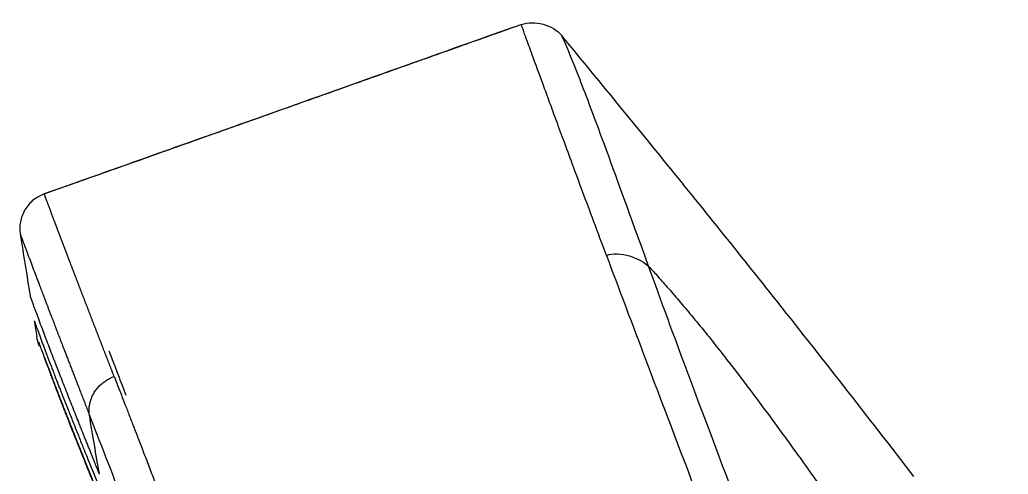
# Model space of a CAD drawing. Extents: x 1777 to 3131, y 3495 to 4487.
# Drawn here: x 2653.38 to 2680.26, y 4155.49 to 4167.86 of the extents above; entities that cross this region are included whole.
import ezdxf

# ---------------------------------------------------------------- set-up
doc = ezdxf.new("R2010")
doc.units = 0
doc.header["$LTSCALE"] = 30
doc.header["$MEASUREMENT"] = 0
doc.layers.add('\\M+5B3DF\\M+5B4E7\\M+5CFDF', color=3, linetype='CONTINUOUS', lineweight=9)

msp = doc.modelspace()

# ---------------------------------------------------------------- linework, layer by layer
at = {"layer": '\\M+5B3DF\\M+5B4E7\\M+5CFDF', "color": 0, "lineweight": -3}
msp.add_line((2653.664, 4160.35), (2653.665, 4160.348), dxfattribs=at)
at = {"layer": '\\M+5B3DF\\M+5B4E7\\M+5CFDF', "color": 0, "lineweight": -3, "extrusion": (-1.63526e-06, 9.29512e-06, -1)}
msp.add_arc((-2655.326, 4159.485, 0.028), 1.5, 340.0558, 350.5902, dxfattribs=at)
at = {"layer": '\\M+5B3DF\\M+5B4E7\\M+5CFDF', "color": 0, "lineweight": -3}
for points in [[(2667.014, 4167.736), (2667.374, 4167.864), (2667.876, 4167.726), (2668.119, 4167.431)], [(2653.394, 4162.023), (2653.483, 4161.465), (2653.573, 4160.907), (2653.664, 4160.35)], [(2669.332, 4161.45), (2669.7, 4161.585), (2670.247, 4161.369), (2670.48, 4161.153)], [(2653.776, 4159.665), (2653.8, 4159.523), (2653.823, 4159.382), (2653.846, 4159.24)], [(2655.548, 4155.492), (2655.455, 4156.025), (2655.364, 4156.561), (2655.276, 4157.101)]]:
    msp.add_open_spline(points, degree=3, dxfattribs=at)
for points, knots in [([(2654.047, 4163.123), (2654.386, 4163.243), (2655.326, 4163.578), (2656.867, 4164.126), (2658.668, 4164.767), (2660.469, 4165.407), (2662.271, 4166.048), (2663.772, 4166.582), (2664.972, 4167.009), (2665.874, 4167.33), (2666.553, 4167.571), (2666.934, 4167.707), (2667.014, 4167.736)], [0, 0, 0, 0, 0.078563, 0.217474, 0.356385, 0.495296, 0.634207, 0.773118, 0.842573, 0.912028, 0.981484, 1, 1, 1, 1]), ([(2666.818, 4167.665), (2665.845, 4167.319), (2663.753, 4166.574), (2660.426, 4165.387), (2657.135, 4164.22), (2655.025, 4163.47), (2654.047, 4163.122)], [0, 0, 0, 0, 0.23499, 0.500292, 0.766469, 1, 1, 1, 1]), ([(2669.332, 4161.45), (2669.091, 4162.094), (2668.877, 4162.671), (2668.492, 4163.707), (2668.322, 4164.167), (2668.094, 4164.784), (2668.023, 4164.978), (2667.889, 4165.343), (2667.825, 4165.515), (2667.707, 4165.837), (2667.652, 4165.987), (2667.55, 4166.265), (2667.503, 4166.393), (2667.374, 4166.746), (2667.304, 4166.939), (2667.217, 4167.177), (2667.191, 4167.247), (2667.146, 4167.373), (2667.106, 4167.482), (2667.077, 4167.563), (2667.053, 4167.63), (2667.043, 4167.656), (2667.02, 4167.718), (2667.014, 4167.736), (2667.014, 4167.736)], [0, 0, 0, 0, 0.125, 0.125, 0.25, 0.25, 0.3125, 0.3125, 0.375, 0.375, 0.4375, 0.4375, 0.5, 0.5, 0.625, 0.625, 0.6875, 0.6875, 0.75, 0.8125, 0.8125, 0.875, 0.875, 1, 1, 1, 1]), ([(2677.689, 4155.431), (2676.43, 4157.074), (2674.146, 4159.999), (2670.942, 4163.989), (2669.013, 4166.346), (2668.119, 4167.431)], [0, 0, 0, 0, 0.404522, 0.725044, 1, 1, 1, 1]), ([(2670.48, 4161.153), (2669.963, 4162.582), (2669.58, 4163.64), (2668.971, 4165.299), (2668.744, 4165.898), (2668.234, 4167.209), (2668.119, 4167.431), (2668.119, 4167.431)], [0, 0, 0, 0, 0.25, 0.25, 0.5, 0.5, 1, 1, 1, 1]), ([(2654.047, 4163.123), (2653.996, 4163.105), (2653.946, 4163.082), (2653.848, 4163.028), (2653.8, 4162.996), (2653.709, 4162.923), (2653.666, 4162.881), (2653.588, 4162.791), (2653.552, 4162.742), (2653.491, 4162.639), (2653.465, 4162.584), (2653.423, 4162.472), (2653.408, 4162.415), (2653.387, 4162.3), (2653.382, 4162.242), (2653.382, 4162.13), (2653.386, 4162.076), (2653.394, 4162.023)], [0, 0, 0, 0, 0.125, 0.125, 0.25, 0.25, 0.375, 0.375, 0.5, 0.5, 0.625, 0.625, 0.75, 0.75, 0.875, 0.875, 1, 1, 1, 1]), ([(2655.948, 4158.153), (2655.943, 4158.166), (2655.933, 4158.191), (2655.919, 4158.228), (2655.904, 4158.266), (2655.89, 4158.303), (2655.875, 4158.34), (2655.861, 4158.378), (2655.846, 4158.415), (2655.832, 4158.452), (2655.818, 4158.489), (2655.803, 4158.525), (2655.789, 4158.562), (2655.775, 4158.599), (2655.761, 4158.635), (2655.747, 4158.672), (2655.732, 4158.708), (2655.718, 4158.745), (2655.704, 4158.781), (2655.69, 4158.817), (2655.676, 4158.853), (2655.662, 4158.889), (2655.649, 4158.924), (2655.635, 4158.96), (2655.621, 4158.996), (2655.607, 4159.031), (2655.593, 4159.067), (2655.58, 4159.102), (2655.566, 4159.137), (2655.553, 4159.172), (2655.539, 4159.207), (2655.525, 4159.242), (2655.512, 4159.277), (2655.499, 4159.312), (2655.485, 4159.346), (2655.472, 4159.381), (2655.459, 4159.415), (2655.445, 4159.449), (2655.432, 4159.483), (2655.419, 4159.517), (2655.406, 4159.551), (2655.393, 4159.585), (2655.38, 4159.619), (2655.367, 4159.652), (2655.354, 4159.686), (2655.341, 4159.719), (2655.328, 4159.752), (2655.316, 4159.785), (2655.303, 4159.818), (2655.29, 4159.851), (2655.278, 4159.884), (2655.265, 4159.916), (2655.253, 4159.949), (2655.24, 4159.981), (2655.228, 4160.013), (2655.216, 4160.045), (2655.203, 4160.077), (2655.191, 4160.109), (2655.179, 4160.141), (2655.167, 4160.172), (2655.155, 4160.204), (2655.143, 4160.235), (2655.131, 4160.266), (2655.119, 4160.297), (2655.107, 4160.328), (2655.095, 4160.358), (2655.083, 4160.389), (2655.072, 4160.419), (2655.06, 4160.45), (2655.049, 4160.48), (2655.037, 4160.51), (2655.026, 4160.54), (2655.014, 4160.57), (2655.003, 4160.599), (2654.992, 4160.629), (2654.98, 4160.658), (2654.969, 4160.687), (2654.958, 4160.716), (2654.947, 4160.745), (2654.936, 4160.774), (2654.925, 4160.802), (2654.914, 4160.83), (2654.903, 4160.859), (2654.893, 4160.887), (2654.882, 4160.915), (2654.871, 4160.942), (2654.861, 4160.97), (2654.85, 4160.998), (2654.84, 4161.025), (2654.829, 4161.052), (2654.819, 4161.079), (2654.809, 4161.106), (2654.799, 4161.132), (2654.788, 4161.159), (2654.778, 4161.185), (2654.768, 4161.212), (2654.758, 4161.238), (2654.748, 4161.263), (2654.739, 4161.289), (2654.729, 4161.315), (2654.719, 4161.34), (2654.71, 4161.365), (2654.7, 4161.39), (2654.691, 4161.415), (2654.681, 4161.44), (2654.672, 4161.464), (2654.662, 4161.489), (2654.653, 4161.513), (2654.644, 4161.537), (2654.635, 4161.561), (2654.626, 4161.585), (2654.617, 4161.608), (2654.608, 4161.632), (2654.599, 4161.655), (2654.59, 4161.678), (2654.582, 4161.701), (2654.573, 4161.723), (2654.565, 4161.746), (2654.556, 4161.768), (2654.548, 4161.79), (2654.539, 4161.812), (2654.531, 4161.834), (2654.523, 4161.856), (2654.515, 4161.877), (2654.507, 4161.898), (2654.499, 4161.92), (2654.491, 4161.94), (2654.483, 4161.961), (2654.475, 4161.982), (2654.467, 4162.002), (2654.46, 4162.022), (2654.452, 4162.042), (2654.444, 4162.062), (2654.437, 4162.082), (2654.43, 4162.101), (2654.422, 4162.121), (2654.415, 4162.14), (2654.408, 4162.159), (2654.401, 4162.178), (2654.394, 4162.196), (2654.387, 4162.215), (2654.38, 4162.233), (2654.373, 4162.251), (2654.367, 4162.269), (2654.36, 4162.286), (2654.353, 4162.304), (2654.347, 4162.321), (2654.332, 4162.359), (2654.311, 4162.416), (2654.284, 4162.488), (2654.259, 4162.554), (2654.236, 4162.615), (2654.215, 4162.671), (2654.196, 4162.723), (2654.178, 4162.77), (2654.162, 4162.813), (2654.148, 4162.852), (2654.134, 4162.887), (2654.122, 4162.919), (2654.111, 4162.948), (2654.102, 4162.974), (2654.093, 4162.997), (2654.085, 4163.018), (2654.078, 4163.037), (2654.072, 4163.053), (2654.067, 4163.067), (2654.063, 4163.079), (2654.059, 4163.089), (2654.056, 4163.098), (2654.053, 4163.105), (2654.051, 4163.111), (2654.049, 4163.115), (2654.048, 4163.119), (2654.047, 4163.121), (2654.047, 4163.122), (2654.047, 4163.123), (2654.047, 4163.123)], [0, 0, 0, 0, 0.002936, 0.005882, 0.008838, 0.011804, 0.01478, 0.017766, 0.020762, 0.023768, 0.026784, 0.02981, 0.032846, 0.035893, 0.038949, 0.042015, 0.045091, 0.048178, 0.051274, 0.054381, 0.057497, 0.060624, 0.063761, 0.066907, 0.070064, 0.073231, 0.076408, 0.079595, 0.082791, 0.085998, 0.089215, 0.092442, 0.09568, 0.098927, 0.102184, 0.105451, 0.108729, 0.112016, 0.115314, 0.118621, 0.121939, 0.125267, 0.128605, 0.131952, 0.13531, 0.138678, 0.142057, 0.145445, 0.148843, 0.152251, 0.15567, 0.159098, 0.162537, 0.165986, 0.169444, 0.172913, 0.176392, 0.179881, 0.18338, 0.186889, 0.190409, 0.193938, 0.197478, 0.201027, 0.204587, 0.208157, 0.211736, 0.215326, 0.218926, 0.222537, 0.226157, 0.229787, 0.233427, 0.237078, 0.240738, 0.244409, 0.24809, 0.251781, 0.255481, 0.259192, 0.262914, 0.266645, 0.270386, 0.274137, 0.277899, 0.28167, 0.285451, 0.289243, 0.293045, 0.296856, 0.300678, 0.30451, 0.308352, 0.312204, 0.316066, 0.319938, 0.32382, 0.327712, 0.331615, 0.335527, 0.339449, 0.343382, 0.347324, 0.351277, 0.35524, 0.359213, 0.363196, 0.367188, 0.371191, 0.375205, 0.379228, 0.383261, 0.387304, 0.391358, 0.395421, 0.399495, 0.403578, 0.407672, 0.411776, 0.41589, 0.420013, 0.424147, 0.428291, 0.432446, 0.43661, 0.440784, 0.444968, 0.449163, 0.453367, 0.457582, 0.461807, 0.466041, 0.470286, 0.474541, 0.478806, 0.483081, 0.487366, 0.491661, 0.495967, 0.500282, 0.504608, 0.508943, 0.513289, 0.517644, 0.52201, 0.526386, 0.530772, 0.535168, 0.555904, 0.576333, 0.596454, 0.616269, 0.635776, 0.654976, 0.67387, 0.692457, 0.710737, 0.72871, 0.746378, 0.763739, 0.780795, 0.797545, 0.813989, 0.830128, 0.845962, 0.86149, 0.876713, 0.891631, 0.906244, 0.920552, 0.934556, 0.948254, 0.961647, 0.974736, 0.98752, 1, 1, 1, 1]), ([(2653.394, 4162.023), (2653.394, 4162.023), (2653.394, 4162.023), (2653.395, 4162.023), (2653.395, 4162.022), (2653.395, 4162.021), (2653.396, 4162.02), (2653.396, 4162.018), (2653.397, 4162.017), (2653.398, 4162.015), (2653.398, 4162.012), (2653.399, 4162.01), (2653.401, 4162.007), (2653.402, 4162.003), (2653.403, 4162), (2653.405, 4161.996), (2653.406, 4161.992), (2653.408, 4161.987), (2653.41, 4161.982), (2653.412, 4161.977), (2653.414, 4161.971), (2653.416, 4161.965), (2653.418, 4161.959), (2653.421, 4161.952), (2653.424, 4161.945), (2653.426, 4161.938), (2653.429, 4161.93), (2653.432, 4161.922), (2653.436, 4161.914), (2653.439, 4161.905), (2653.442, 4161.895), (2653.446, 4161.886), (2653.45, 4161.876), (2653.454, 4161.865), (2653.458, 4161.854), (2653.462, 4161.843), (2653.468, 4161.828), (2653.476, 4161.806), (2653.489, 4161.771), (2653.509, 4161.719), (2653.536, 4161.647), (2653.583, 4161.522), (2653.648, 4161.348), (2653.734, 4161.12), (2653.821, 4160.89), (2653.919, 4160.632), (2654.03, 4160.34), (2654.145, 4160.038), (2654.261, 4159.735), (2654.374, 4159.439), (2654.497, 4159.119), (2654.592, 4158.871), (2654.653, 4158.714), (2654.675, 4158.658), (2654.697, 4158.601), (2654.719, 4158.544), (2654.741, 4158.486), (2654.764, 4158.427), (2654.787, 4158.367), (2654.81, 4158.307), (2654.833, 4158.246), (2654.857, 4158.185), (2654.881, 4158.123), (2654.906, 4158.06), (2654.93, 4157.996), (2654.955, 4157.932), (2654.98, 4157.867), (2655.006, 4157.801), (2655.031, 4157.734), (2655.057, 4157.667), (2655.084, 4157.599), (2655.11, 4157.53), (2655.137, 4157.461), (2655.164, 4157.39), (2655.192, 4157.319), (2655.22, 4157.247), (2655.248, 4157.175), (2655.267, 4157.125), (2655.276, 4157.101)], [0, 0, 0, 0, 0.007153, 0.014306, 0.021459, 0.028612, 0.035765, 0.042917, 0.05007, 0.057222, 0.064375, 0.071527, 0.078679, 0.085831, 0.092983, 0.100135, 0.107286, 0.114438, 0.121589, 0.128741, 0.135892, 0.143043, 0.150194, 0.157345, 0.164496, 0.171647, 0.178798, 0.185948, 0.193099, 0.200249, 0.2074, 0.21455, 0.2217, 0.22885, 0.236, 0.24315, 0.2503, 0.26303, 0.281901, 0.306912, 0.338061, 0.375348, 0.448054, 0.500334, 0.550336, 0.600332, 0.650321, 0.700302, 0.737797, 0.775286, 0.812771, 0.85025, 0.856013, 0.861776, 0.867538, 0.873301, 0.879063, 0.884825, 0.890586, 0.896348, 0.902109, 0.90787, 0.91363, 0.919391, 0.925151, 0.930911, 0.936671, 0.94243, 0.94819, 0.953948, 0.959707, 0.965465, 0.971222, 0.976979, 0.982735, 0.988491, 0.994246, 1, 1, 1, 1]), ([(2669.332, 4161.45), (2669.654, 4160.589), (2670.03, 4159.585), (2670.902, 4157.278), (2671.892, 4154.671), (2673.067, 4151.621), (2674.314, 4148.404), (2674.974, 4146.712), (2677.019, 4141.497), (2678.469, 4137.837), (2681.411, 4130.433), (2682.903, 4126.69), (2685.909, 4119.193), (2687.423, 4115.438), (2690.48, 4107.942), (2692.025, 4104.2), (2695.129, 4096.746), (2696.689, 4093.033), (2699.035, 4087.562), (2699.819, 4085.755), (2701.378, 4082.201), (2702.154, 4080.454), (2703.687, 4077.051), (2704.444, 4075.395), (2705.894, 4072.263), (2706.586, 4070.788), (2707.847, 4068.139), (2708.414, 4066.965), (2709.418, 4064.888), (2709.855, 4063.986), (2710.664, 4062.299), (2711.036, 4061.515), (2711.627, 4060.244), (2711.829, 4059.804), (2712.256, 4058.864), (2712.481, 4058.363), (2713.19, 4056.751), (2713.71, 4055.532), (2714.79, 4052.783), (2715.349, 4051.254), (2716.371, 4047.96), (2716.834, 4046.194), (2717.596, 4042.489), (2717.895, 4040.549), (2718.382, 4036.616), (2718.57, 4034.624), (2718.902, 4030.624), (2719.047, 4028.617), (2719.315, 4024.596), (2719.439, 4022.582), (2719.664, 4018.552), (2719.765, 4016.535), (2720.037, 4010.481), (2720.18, 4006.438), (2720.294, 4002.392)], [0, 0, 0, 0, 0.03125, 0.03125, 0.0625, 0.09375, 0.09375, 0.125, 0.125, 0.1875, 0.1875, 0.25, 0.25, 0.3125, 0.3125, 0.375, 0.375, 0.4375, 0.4375, 0.46875, 0.46875, 0.5, 0.5, 0.53125, 0.53125, 0.5625, 0.5625, 0.59375, 0.59375, 0.625, 0.625, 0.65625, 0.65625, 0.671875, 0.671875, 0.6875, 0.6875, 0.71875, 0.71875, 0.75, 0.75, 0.78125, 0.78125, 0.8125, 0.8125, 0.84375, 0.84375, 0.875, 0.875, 0.90625, 0.90625, 0.9375, 0.9375, 1, 1, 1, 1]), ([(2721.336, 4002.393), (2721.226, 4006.429), (2721.08, 4010.462), (2720.795, 4016.5), (2720.69, 4018.511), (2720.455, 4022.531), (2720.327, 4024.539), (2720.051, 4028.548), (2719.903, 4030.55), (2719.576, 4034.538), (2719.396, 4036.526), (2718.943, 4040.453), (2718.67, 4042.392), (2717.974, 4046.112), (2717.552, 4047.892), (2716.59, 4051.225), (2716.05, 4052.778), (2714.978, 4055.603), (2714.445, 4056.874), (2713.464, 4059.122), (2713.018, 4060.095), (2712.195, 4061.851), (2711.817, 4062.637), (2711.008, 4064.29), (2710.578, 4065.156), (2709.598, 4067.128), (2709.048, 4068.234), (2707.815, 4070.767), (2707.132, 4072.193), (2705.696, 4075.249), (2704.942, 4076.879), (2703.411, 4080.24), (2702.632, 4081.97), (2701.07, 4085.494), (2700.285, 4087.288), (2697.934, 4092.725), (2696.371, 4096.422), (2693.26, 4103.846), (2691.713, 4107.574), (2688.648, 4115.045), (2687.13, 4118.787), (2684.116, 4126.261), (2682.62, 4129.992), (2679.664, 4137.382), (2678.204, 4141.039), (2676.143, 4146.267), (2675.477, 4147.967), (2674.22, 4151.202), (2673.628, 4152.739), (2672.539, 4155.594), (2672.041, 4156.913), (2671.17, 4159.255), (2670.796, 4160.277), (2670.48, 4161.153)], [0, 0, 0, 0, 0.0625, 0.0625, 0.09375, 0.09375, 0.125, 0.125, 0.15625, 0.15625, 0.1875, 0.1875, 0.21875, 0.21875, 0.25, 0.25, 0.28125, 0.28125, 0.3125, 0.3125, 0.34375, 0.34375, 0.375, 0.375, 0.40625, 0.40625, 0.4375, 0.4375, 0.46875, 0.46875, 0.5, 0.5, 0.53125, 0.53125, 0.5625, 0.5625, 0.625, 0.625, 0.6875, 0.6875, 0.75, 0.75, 0.8125, 0.8125, 0.875, 0.875, 0.90625, 0.90625, 0.9375, 0.9375, 0.96875, 0.96875, 1, 1, 1, 1]), ([(2670.48, 4161.153), (2670.565, 4161.06), (2670.748, 4160.859), (2671.035, 4160.533), (2671.354, 4160.161), (2671.835, 4159.587), (2672.338, 4158.96), (2672.901, 4158.233), (2673.463, 4157.488), (2674.2, 4156.488), (2675.13, 4155.192), (2676.161, 4153.722), (2677.157, 4152.288), (2677.909, 4151.196), (2678.548, 4150.268), (2679.124, 4149.425), (2679.569, 4148.773), (2679.777, 4148.467)], [0, 0, 0, 0, 0.023816, 0.051215, 0.082236, 0.116904, 0.194087, 0.235961, 0.293101, 0.372469, 0.473627, 0.597822, 0.715222, 0.805915, 0.850225, 0.929705, 1, 1, 1, 1]), ([(2655.548, 4155.492), (2655.543, 4155.505), (2655.531, 4155.534), (2655.513, 4155.58), (2655.491, 4155.635), (2655.466, 4155.696), (2655.439, 4155.765), (2655.409, 4155.84), (2655.376, 4155.922), (2655.341, 4156.011), (2655.303, 4156.105), (2655.263, 4156.205), (2655.221, 4156.31), (2655.177, 4156.42), (2655.131, 4156.534), (2655.084, 4156.653), (2655.035, 4156.775), (2654.975, 4156.928), (2654.902, 4157.111), (2654.817, 4157.325), (2654.73, 4157.546), (2654.641, 4157.772), (2654.55, 4158.005), (2654.44, 4158.287), (2654.304, 4158.64), (2654.142, 4159.061), (2654.007, 4159.418), (2653.904, 4159.693), (2653.832, 4159.888), (2653.775, 4160.044), (2653.742, 4160.133), (2653.725, 4160.181), (2653.718, 4160.201), (2653.711, 4160.219), (2653.705, 4160.237), (2653.699, 4160.252), (2653.694, 4160.267), (2653.689, 4160.28), (2653.685, 4160.292), (2653.681, 4160.303), (2653.678, 4160.313), (2653.675, 4160.321), (2653.672, 4160.328), (2653.67, 4160.334), (2653.668, 4160.34), (2653.666, 4160.344), (2653.665, 4160.347), (2653.665, 4160.348), (2653.665, 4160.349), (2653.665, 4160.349)], [0, 0, 0, 0, 0.003187, 0.00702, 0.011497, 0.01662, 0.022387, 0.028799, 0.035855, 0.043557, 0.051903, 0.060893, 0.070529, 0.080809, 0.091733, 0.103302, 0.115515, 0.128373, 0.150031, 0.173698, 0.199375, 0.227061, 0.256756, 0.290366, 0.34434, 0.418672, 0.513355, 0.57749, 0.641609, 0.705712, 0.769799, 0.783314, 0.796827, 0.810339, 0.823848, 0.837357, 0.850863, 0.864368, 0.877872, 0.891374, 0.904874, 0.918372, 0.931869, 0.945364, 0.958858, 0.97235, 0.98584, 0.999329, 1, 1, 1, 1]), ([(2653.776, 4159.665), (2653.776, 4159.665), (2653.777, 4159.662), (2653.781, 4159.65), (2653.788, 4159.632), (2653.798, 4159.606), (2653.81, 4159.57), (2653.828, 4159.52), (2653.853, 4159.453), (2653.885, 4159.365), (2653.922, 4159.263), (2653.962, 4159.156), (2654.002, 4159.048), (2654.041, 4158.943), (2654.08, 4158.84), (2654.118, 4158.74), (2654.155, 4158.642), (2654.192, 4158.544), (2654.233, 4158.438), (2654.279, 4158.317), (2654.334, 4158.173), (2654.4, 4158.001), (2654.478, 4157.799), (2654.571, 4157.562), (2654.681, 4157.285), (2654.805, 4156.974), (2654.936, 4156.645), (2655.064, 4156.321), (2655.194, 4155.998), (2655.328, 4155.665), (2655.463, 4155.334), (2655.553, 4155.11), (2655.594, 4155.009)], [0, 0, 0, 0, 0.040397, 0.079998, 0.115944, 0.150665, 0.186539, 0.22561, 0.269105, 0.316321, 0.360337, 0.399003, 0.433354, 0.464211, 0.491743, 0.516243, 0.538567, 0.559572, 0.580353, 0.603373, 0.629492, 0.658721, 0.691082, 0.72658, 0.765462, 0.807277, 0.846, 0.880006, 0.91081, 0.943128, 0.975043, 1, 1, 1, 1]), ([(2655.676, 4154.575), (2655.671, 4154.588), (2655.66, 4154.613), (2655.645, 4154.651), (2655.63, 4154.689), (2655.614, 4154.727), (2655.599, 4154.764), (2655.584, 4154.801), (2655.569, 4154.838), (2655.554, 4154.875), (2655.539, 4154.911), (2655.525, 4154.948), (2655.51, 4154.984), (2655.496, 4155.02), (2655.481, 4155.055), (2655.467, 4155.091), (2655.453, 4155.126), (2655.438, 4155.161), (2655.424, 4155.195), (2655.41, 4155.23), (2655.396, 4155.264), (2655.383, 4155.298), (2655.369, 4155.332), (2655.355, 4155.366), (2655.342, 4155.399), (2655.328, 4155.433), (2655.315, 4155.466), (2655.302, 4155.499), (2655.288, 4155.531), (2655.275, 4155.564), (2655.262, 4155.596), (2655.249, 4155.628), (2655.236, 4155.66), (2655.224, 4155.691), (2655.211, 4155.723), (2655.198, 4155.754), (2655.186, 4155.785), (2655.173, 4155.816), (2655.161, 4155.847), (2655.149, 4155.877), (2655.137, 4155.907), (2655.125, 4155.937), (2655.113, 4155.967), (2655.101, 4155.997), (2655.089, 4156.026), (2655.077, 4156.056), (2655.065, 4156.085), (2655.054, 4156.113), (2655.042, 4156.142), (2655.031, 4156.171), (2655.019, 4156.199), (2655.008, 4156.227), (2654.997, 4156.255), (2654.986, 4156.283), (2654.975, 4156.311), (2654.964, 4156.338), (2654.953, 4156.365), (2654.942, 4156.392), (2654.931, 4156.419), (2654.92, 4156.446), (2654.91, 4156.473), (2654.899, 4156.499), (2654.889, 4156.525), (2654.878, 4156.551), (2654.868, 4156.577), (2654.858, 4156.603), (2654.848, 4156.628), (2654.837, 4156.654), (2654.827, 4156.679), (2654.817, 4156.704), (2654.808, 4156.729), (2654.798, 4156.754), (2654.788, 4156.778), (2654.778, 4156.803), (2654.769, 4156.827), (2654.759, 4156.851), (2654.723, 4156.942), (2654.659, 4157.104), (2654.57, 4157.332), (2654.478, 4157.566), (2654.387, 4157.802), (2654.304, 4158.017), (2654.227, 4158.218), (2654.153, 4158.412), (2654.08, 4158.607), (2654.01, 4158.794), (2653.964, 4158.917), (2653.936, 4158.993), (2653.921, 4159.034), (2653.909, 4159.067), (2653.902, 4159.086), (2653.899, 4159.094)], [0, 0, 0, 0, 0.004062, 0.008123, 0.012185, 0.016247, 0.020309, 0.024372, 0.028434, 0.032497, 0.03656, 0.040623, 0.044686, 0.048749, 0.052813, 0.056876, 0.06094, 0.065004, 0.069068, 0.073132, 0.077197, 0.081261, 0.085326, 0.08939, 0.093455, 0.09752, 0.101585, 0.10565, 0.109716, 0.113781, 0.117847, 0.121912, 0.125978, 0.130043, 0.134109, 0.138174, 0.14224, 0.146306, 0.150372, 0.154438, 0.158504, 0.16257, 0.166636, 0.170702, 0.174768, 0.178834, 0.1829, 0.186967, 0.191033, 0.1951, 0.199166, 0.203233, 0.2073, 0.211367, 0.215434, 0.219501, 0.223568, 0.227635, 0.231702, 0.23577, 0.239837, 0.243905, 0.247972, 0.25204, 0.256108, 0.260175, 0.264243, 0.268311, 0.272379, 0.276447, 0.280515, 0.284584, 0.288652, 0.29272, 0.296789, 0.300857, 0.304926, 0.343283, 0.386326, 0.434053, 0.486463, 0.543552, 0.592776, 0.652051, 0.721371, 0.800728, 0.890117, 0.920481, 0.950032, 0.978771, 1, 1, 1, 1]), ([(2654.052, 4158.678), (2654.052, 4158.677), (2654.059, 4158.659), (2654.074, 4158.618), (2654.102, 4158.542), (2654.129, 4158.468), (2654.156, 4158.394), (2654.187, 4158.313), (2654.225, 4158.211), (2654.27, 4158.093), (2654.321, 4157.958), (2654.379, 4157.806), (2654.445, 4157.634), (2654.512, 4157.461), (2654.578, 4157.29), (2654.641, 4157.127), (2654.711, 4156.948), (2654.788, 4156.752), (2654.874, 4156.536), (2654.942, 4156.364), (2654.989, 4156.246), (2655.01, 4156.192), (2655.032, 4156.138), (2655.054, 4156.083), (2655.077, 4156.027), (2655.099, 4155.971), (2655.122, 4155.915), (2655.145, 4155.857), (2655.168, 4155.8), (2655.191, 4155.742), (2655.215, 4155.683), (2655.239, 4155.624), (2655.263, 4155.564), (2655.287, 4155.504), (2655.312, 4155.443), (2655.336, 4155.382), (2655.361, 4155.32), (2655.386, 4155.258), (2655.412, 4155.195), (2655.437, 4155.132), (2655.463, 4155.068), (2655.489, 4155.004), (2655.516, 4154.939), (2655.542, 4154.874), (2655.569, 4154.808), (2655.595, 4154.742), (2655.621, 4154.68), (2655.637, 4154.64), (2655.644, 4154.623)], [0, 0, 0, 0, 0.008924, 0.091228, 0.1573, 0.20715, 0.24078, 0.285694, 0.331074, 0.376921, 0.423235, 0.470019, 0.517273, 0.564997, 0.598822, 0.633572, 0.669249, 0.705855, 0.743394, 0.78187, 0.790237, 0.798566, 0.806857, 0.81511, 0.823324, 0.8315, 0.839638, 0.847737, 0.855798, 0.86382, 0.871804, 0.879749, 0.887656, 0.895524, 0.903354, 0.911145, 0.918897, 0.926611, 0.934286, 0.941923, 0.949521, 0.95708, 0.964602, 0.972084, 0.979529, 0.986935, 0.994302, 1, 1, 1, 1]), ([(2655.804, 4158.854), (2655.826, 4158.794), (2655.85, 4158.732), (2655.931, 4158.521), (2655.991, 4158.364), (2656.12, 4158.026), (2656.189, 4157.845), (2656.265, 4157.646)], [0, 0, 0, 0, 0.182046, 0.182046, 0.591023, 0.591023, 1, 1, 1, 1]), ([(2655.693, 4154.502), (2655.689, 4154.513), (2655.679, 4154.536), (2655.665, 4154.572), (2655.65, 4154.609), (2655.634, 4154.646), (2655.619, 4154.683), (2655.604, 4154.72), (2655.589, 4154.757), (2655.574, 4154.794), (2655.559, 4154.831), (2655.544, 4154.868), (2655.529, 4154.905), (2655.514, 4154.942), (2655.499, 4154.979), (2655.484, 4155.016), (2655.469, 4155.053), (2655.455, 4155.089), (2655.44, 4155.126), (2655.425, 4155.163), (2655.41, 4155.199), (2655.395, 4155.236), (2655.381, 4155.272), (2655.366, 4155.309), (2655.351, 4155.345), (2655.337, 4155.381), (2655.322, 4155.417), (2655.307, 4155.453), (2655.293, 4155.489), (2655.278, 4155.525), (2655.264, 4155.561), (2655.223, 4155.663), (2655.159, 4155.822), (2655.077, 4156.026), (2655.005, 4156.207), (2654.924, 4156.408), (2654.844, 4156.61), (2654.77, 4156.798), (2654.718, 4156.93), (2654.676, 4157.038), (2654.636, 4157.141), (2654.59, 4157.258), (2654.543, 4157.381), (2654.477, 4157.55), (2654.402, 4157.744), (2654.327, 4157.942), (2654.266, 4158.102), (2654.217, 4158.233), (2654.177, 4158.338), (2654.149, 4158.414), (2654.124, 4158.48), (2654.106, 4158.529), (2654.095, 4158.56), (2654.091, 4158.57)], [0, 0, 0, 0, 0.003964, 0.008472, 0.013009, 0.017575, 0.022169, 0.026792, 0.031444, 0.036124, 0.040833, 0.045571, 0.050338, 0.055134, 0.059958, 0.064811, 0.069693, 0.074604, 0.079543, 0.084511, 0.089508, 0.094534, 0.099589, 0.104673, 0.109785, 0.114926, 0.120096, 0.125295, 0.130523, 0.135779, 0.141065, 0.146379, 0.18146, 0.214371, 0.245109, 0.273673, 0.321326, 0.359164, 0.387196, 0.405425, 0.430328, 0.458184, 0.488994, 0.522759, 0.593414, 0.659966, 0.722416, 0.780767, 0.83502, 0.885172, 0.917182, 0.969983, 1, 1, 1, 1]), ([(2655.948, 4158.153), (2655.979, 4158.073), (2656.043, 4157.91), (2656.144, 4157.65), (2656.251, 4157.372), (2656.366, 4157.075), (2656.489, 4156.758), (2656.619, 4156.418), (2656.759, 4156.055), (2656.909, 4155.666), (2657.068, 4155.25), (2657.239, 4154.805), (2657.421, 4154.329), (2657.616, 4153.82), (2657.823, 4153.277), (2658.045, 4152.698), (2658.28, 4152.082), (2658.529, 4151.43), (2658.791, 4150.741), (2659.068, 4150.016), (2659.358, 4149.256), (2659.662, 4148.458), (2659.981, 4147.622), (2660.316, 4146.745), (2660.665, 4145.827), (2661.03, 4144.871), (2661.408, 4143.88), (2661.798, 4142.856), (2662.199, 4141.804), (2662.609, 4140.726), (2663.028, 4139.627), (2663.455, 4138.506), (2663.892, 4137.36), (2664.342, 4136.178), (2664.81, 4134.949), (2665.3, 4133.662), (2665.816, 4132.308), (2666.359, 4130.881), (2666.933, 4129.376), (2667.538, 4127.787), (2668.177, 4126.11), (2668.85, 4124.344), (2669.559, 4122.484), (2670.304, 4120.529), (2671.084, 4118.481), (2671.896, 4116.349), (2672.73, 4114.162), (2673.568, 4111.963), (2674.393, 4109.799), (2675.194, 4107.698), (2675.97, 4105.661), (2676.728, 4103.673), (2677.471, 4101.724), (2678.198, 4099.815), (2678.908, 4097.954), (2679.598, 4096.141), (2680.274, 4094.367), (2680.944, 4092.609), (2681.616, 4090.846), (2682.295, 4089.06), (2682.986, 4087.247), (2683.687, 4085.406), (2684.396, 4083.544), (2685.109, 4081.673), (2685.818, 4079.81), (2686.517, 4077.972), (2687.2, 4076.177), (2687.859, 4074.447), (2688.496, 4072.773), (2689.116, 4071.141), (2689.729, 4069.527), (2690.336, 4067.926), (2690.937, 4066.338), (2691.529, 4064.769), (2692.105, 4063.24), (2692.65, 4061.792), (2693.151, 4060.457), (2693.608, 4059.235), (2694.036, 4058.094), (2694.439, 4057.018), (2694.819, 4055.991), (2695.199, 4054.968), (2695.598, 4053.901), (2696.029, 4052.732), (2696.496, 4051.399), (2696.898, 4050.135), (2697.217, 4049.003), (2697.462, 4048.048), (2697.712, 4046.971), (2697.968, 4045.768), (2698.231, 4044.422), (2698.502, 4042.884), (2698.781, 4041.077), (2699.072, 4038.921), (2699.379, 4036.345), (2699.697, 4033.305), (2700.014, 4029.816), (2700.311, 4025.961), (2700.575, 4021.841), (2700.805, 4017.488), (2701.007, 4012.825), (2701.187, 4007.762), (2701.281, 4004.232), (2701.33, 4002.394)], [0, 0, 0, 0, 0.003544, 0.007201, 0.01097, 0.014848, 0.018837, 0.022935, 0.027142, 0.031459, 0.035888, 0.040431, 0.045095, 0.049884, 0.054803, 0.059853, 0.065035, 0.070349, 0.07579, 0.08135, 0.087022, 0.092807, 0.09872, 0.104773, 0.110967, 0.117287, 0.123715, 0.130231, 0.136819, 0.143468, 0.150168, 0.156906, 0.163715, 0.170668, 0.177844, 0.185322, 0.193141, 0.201338, 0.209948, 0.219002, 0.228521, 0.238531, 0.249049, 0.260084, 0.271644, 0.283691, 0.296093, 0.308564, 0.320791, 0.332572, 0.343982, 0.355131, 0.366093, 0.376851, 0.387326, 0.397512, 0.40746, 0.417323, 0.427267, 0.437362, 0.447647, 0.458143, 0.468826, 0.479621, 0.490447, 0.501223, 0.511855, 0.522246, 0.532261, 0.542305, 0.552449, 0.562759, 0.573377, 0.584445, 0.595968, 0.607757, 0.619676, 0.631715, 0.643918, 0.656335, 0.669021, 0.682018, 0.695271, 0.708641, 0.722035, 0.735445, 0.742244, 0.74954, 0.757318, 0.765556, 0.774232, 0.783549, 0.793975, 0.806052, 0.820158, 0.836493, 0.855109, 0.875694, 0.897487, 0.920175, 0.944378, 0.971031, 1, 1, 1, 1]), ([(2655.276, 4157.101), (2655.547, 4156.402), (2655.86, 4155.594), (2656.41, 4154.166), (2656.607, 4153.654), (2657.027, 4152.56), (2657.251, 4151.977), (2657.957, 4150.133), (2658.473, 4148.779), (2659.58, 4145.879), (2660.171, 4144.329), (2661.402, 4141.094), (2662.044, 4139.407), (2663.357, 4135.958), (2664.029, 4134.192), (2665.388, 4130.619), (2666.076, 4128.812), (2667.461, 4125.176), (2668.157, 4123.349), (2669.554, 4119.684), (2670.254, 4117.847), (2671.656, 4114.168), (2672.358, 4112.327), (2674.465, 4106.8), (2675.871, 4103.113), (2677.976, 4097.59), (2678.678, 4095.75), (2680.076, 4092.079), (2680.774, 4090.247), (2682.165, 4086.599), (2682.857, 4084.783), (2684.23, 4081.183), (2684.91, 4079.399), (2686.25, 4075.885), (2686.911, 4074.153), (2687.873, 4071.626), (2688.19, 4070.795), (2688.809, 4069.165), (2689.113, 4068.365), (2689.997, 4066.036), (2690.547, 4064.578), (2691.294, 4062.597), (2691.529, 4061.972), (2691.968, 4060.799), (2692.173, 4060.25), (2692.563, 4059.21), (2692.748, 4058.72), (2693.102, 4057.782), (2693.27, 4057.335), (2693.755, 4056.043), (2694.058, 4055.242), (2694.55, 4053.954), (2694.719, 4053.509), (2695.073, 4052.556), (2695.258, 4052.047), (2695.633, 4050.951), (2695.822, 4050.365), (2696.191, 4049.113), (2696.368, 4048.448), (2696.708, 4047.036), (2696.872, 4046.292), (2697.19, 4044.731), (2697.343, 4043.913), (2697.634, 4042.205), (2697.772, 4041.317), (2698.031, 4039.503), (2698.153, 4038.576), (2698.5, 4035.759), (2698.708, 4033.832), (2699.076, 4029.945), (2699.239, 4027.985), (2699.528, 4024.059), (2699.653, 4022.093), (2699.874, 4018.159), (2699.97, 4016.19), (2700.226, 4010.281), (2700.352, 4006.338), (2700.452, 4002.394)], [0, 0, 0, 0, 0.03125, 0.03125, 0.046875, 0.046875, 0.0625, 0.0625, 0.09375, 0.09375, 0.125, 0.125, 0.15625, 0.15625, 0.1875, 0.1875, 0.21875, 0.21875, 0.25, 0.25, 0.28125, 0.28125, 0.3125, 0.3125, 0.375, 0.375, 0.40625, 0.40625, 0.4375, 0.4375, 0.46875, 0.46875, 0.5, 0.5, 0.53125, 0.53125, 0.546875, 0.546875, 0.5625, 0.5625, 0.59375, 0.59375, 0.609375, 0.609375, 0.625, 0.625, 0.640625, 0.640625, 0.65625, 0.65625, 0.6875, 0.6875, 0.703125, 0.703125, 0.71875, 0.71875, 0.734375, 0.734375, 0.75, 0.75, 0.765625, 0.765625, 0.78125, 0.78125, 0.796875, 0.796875, 0.8125, 0.8125, 0.84375, 0.84375, 0.875, 0.875, 0.90625, 0.90625, 0.9375, 0.9375, 1, 1, 1, 1])]:
    msp.add_open_spline(points, degree=3, knots=knots, dxfattribs=at)
msp.add_rational_spline([(2655.276, 4157.101), (2655.206, 4157.566), (2655.471, 4157.982), (2655.948, 4158.153)], [1.13222527898, 0.955932711852, 0.955924907353, 1.13220186548], degree=3, dxfattribs=at)

doc.saveas('drawing.dxf')
